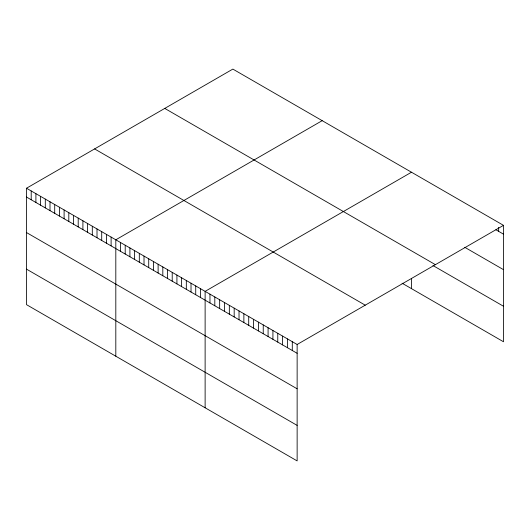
<?xml version="1.0" encoding="UTF-8"?>
<svg xmlns="http://www.w3.org/2000/svg" width="530" height="530" viewBox="0 0 530 530"><rect width="100%" height="100%" fill="white"/><g stroke="black" fill="none" stroke-linecap="round" stroke-linejoin="round"><path stroke-width="0.79" d="M26.5 188.236L297.138 344.487L297.138 460.908L26.5 304.651L26.5 188.236L232.862 69.092L503.5 225.349L503.5 341.764L402.084 283.212M322.174 120.661L115.812 239.798L115.812 356.213M411.485 172.223L205.123 291.361L205.123 407.782M297.138 344.487L503.5 225.349M495.888 229.762L503.5 234.154M464.757 247.298L503.5 269.664M164.764 108.411L435.402 264.662M432.93 265.51L503.5 306.254M94.598 148.917L365.236 305.174M26.5 197.047L297.138 353.298M26.5 232.557L297.138 388.808M26.5 269.141L297.138 425.391M498.657 227.357L498.657 231.358M411.485 278.495L411.485 288.638M292.295 341.691L292.295 350.502M287.452 338.895L287.452 347.707M282.609 336.099L282.609 344.911M277.766 333.304L277.766 342.115M272.923 330.508L272.923 339.319M268.081 327.712L268.081 336.523M263.238 324.916L263.238 333.721M258.395 322.121L258.395 330.925M253.552 319.325L253.552 328.13M248.709 316.529L248.709 325.334M243.866 313.733L243.866 322.538M239.023 310.938L239.023 319.742M234.18 308.142L234.18 316.947M229.338 305.346L229.338 314.151M224.495 302.544L224.495 311.355M219.652 299.748L219.652 308.559M214.809 296.952L214.809 305.764M209.966 294.157L209.966 302.968M200.419 288.651L200.419 297.456M195.722 285.935L195.722 294.746M191.019 283.219L191.019 292.03M186.321 280.509L186.321 289.314M181.618 277.793L181.618 286.604M176.921 275.077L176.921 283.888M172.217 272.367L172.217 281.172M167.52 269.651L167.52 278.462M162.816 266.941L162.816 275.746M158.119 264.225L158.119 273.029M153.415 261.509L153.415 270.32M148.718 258.799L148.718 267.604M144.014 256.083L144.014 264.894M139.317 253.367L139.317 262.178M134.613 250.657L134.613 259.462M129.91 247.941L129.91 256.752M125.212 245.224L125.212 254.036M120.509 242.515L120.509 251.319M111.108 237.089L111.108 245.894M106.411 234.373L106.411 243.177M101.707 231.656L101.707 240.468M97.01 228.947L97.01 237.751M92.306 226.231L92.306 235.042M87.609 223.514L87.609 232.326M82.905 220.805L82.905 229.609M78.208 218.088L78.208 226.9M73.504 215.372L73.504 224.183M68.807 212.662L68.807 221.467M64.103 209.946L64.103 218.757M59.406 207.23L59.406 216.041M54.703 204.52L54.703 213.325M50.005 201.804L50.005 210.615M45.302 199.094L45.302 207.899M40.605 196.378L40.605 205.19M35.901 193.662L35.901 202.473M31.204 190.952L31.204 199.757"/></g></svg>
